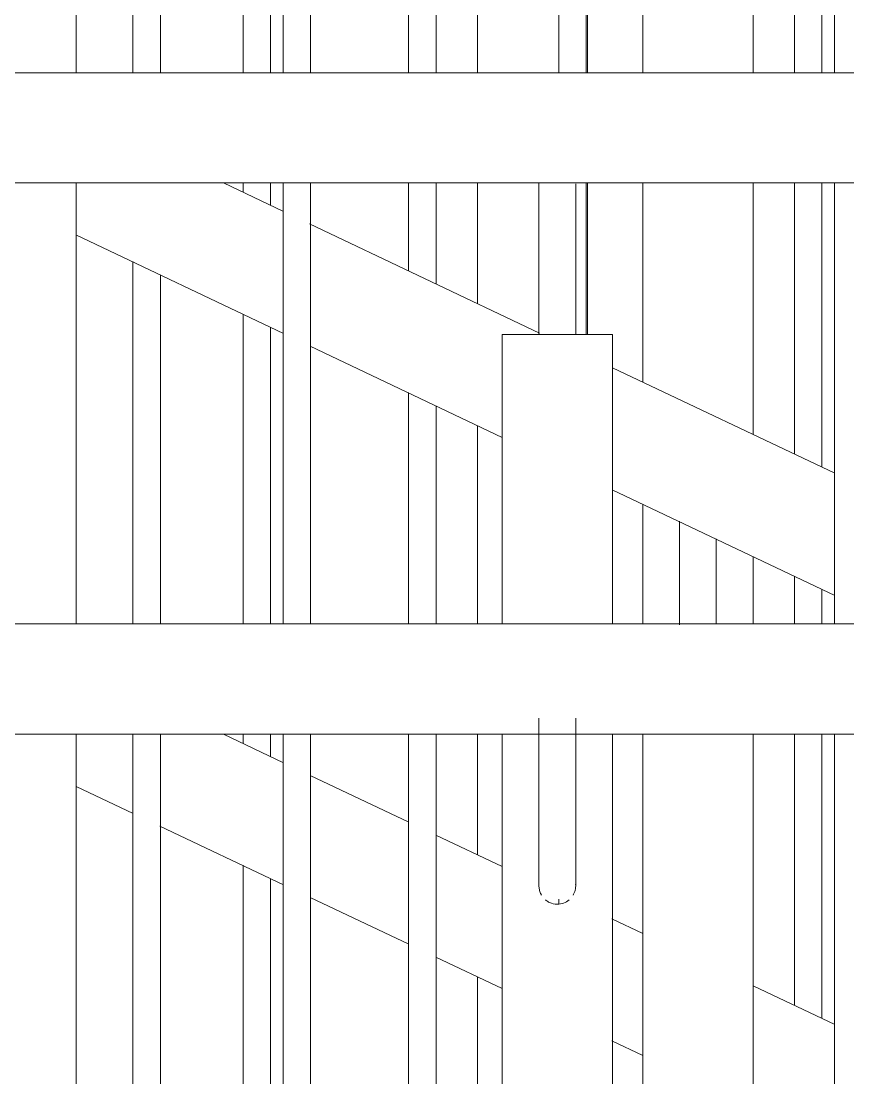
# Model space of a CAD drawing. Header units: millimetres. Extents: x -515342 to 330399, y -224905 to 507333.
# Drawn here: x 236999.2 to 237299.1, y 87894.7 to 88278.1 of the extents above; entities that cross this region are included whole.
import ezdxf

# ---------------------------------------------------------------- set-up
doc = ezdxf.new("R2010")
doc.units = ezdxf.units.MM
doc.layers.get('0').update_dxf_attribs({"lineweight": 0})
doc.layers.add('Ограждение', color=7, linetype='Continuous', lineweight=0)

# ---------------------------------------------------------------- blocks, each defined once
blk = doc.blocks.new('Ограждение - АР_Ограждение_Балясина_10-V7-О_АР_П_Разрез 3-3')
at = {"layer": 'Ограждение'}
for p, q in [((7449.5, 228), (7449.5, 338.45)), ((7449.5, 28), (7449.5, 188.09)), ((7449.5, -672), (7449.5, -11.91))]:
    blk.add_line(p, q, dxfattribs=at)
blk = doc.blocks.new('Ограждение - АР_Ограждение_Балясина_10-V8-О_АР_П_Разрез 3-3')
at = {"layer": 'Ограждение'}
for p, q in [((7349.5, 228), (7349.5, 385.95)), ((7359.5, 381.21), (7359.5, 228)), ((7359.5, 188.11), (7359.5, 133)), ((7349.5, -73.58), (7349.5, -71.85))]:
    blk.add_line(p, q, dxfattribs=at)
blk = doc.blocks.new('Ограждение - АР_Ограждение_Балясина_10-V9-О_АР_П_Разрез 3-3')
at = {"layer": 'Ограждение'}
for p, q in [((7249.5, 228), (7249.5, 433.45)), ((7259.5, 428.71), (7259.5, 228)), ((7249.5, 28), (7249.5, 188.15)), ((7259.5, 188.15), (7259.5, 28)), ((7249.5, -672), (7249.5, -11.85)), ((7259.5, -11.85), (7259.5, -672))]:
    blk.add_line(p, q, dxfattribs=at)
blk = doc.blocks.new('Ограждение - АР_Ограждение_Балясина_D40_900-V10-О_АР_П_Разрез 3-3')
at = {"layer": 'Ограждение'}
for p, q in [((7174.5, 497.86), (7174.5, 228)), ((7174.5, 188.17), (7174.5, 28)), ((7174.5, -11.83), (7174.5, -672))]:
    blk.add_line(p, q, dxfattribs=at)
blk = doc.blocks.new('Ограждение - Ограждение-9706166-О_АР_П_Разрез 3-3')
for name in ['Ограждение - АР_Ограждение_Балясина_D40_900-V10-О_АР_П_Разрез 3-3', 'Ограждение - АР_Ограждение_Балясина_10-V9-О_АР_П_Разрез 3-3', 'Ограждение - АР_Ограждение_Балясина_10-V8-О_АР_П_Разрез 3-3', 'Ограждение - АР_Ограждение_Балясина_10-V7-О_АР_П_Разрез 3-3']:
    blk.add_blockref(name, (0, 0))
blk = doc.blocks.new('Тип перил - Перила_Внутренний_-9706296-О_АР_П_Разрез 3-3')
at = {"layer": 'Ограждение'}
for p, q in [((7249.63, 177.68), (7227.89, 188)), ((7342.57, 133.53), (7259.15, 173.15)), ((7174.32, 169.17), (7249.63, 133.39)), ((7259.37, 128.76), (7329, 95.69)), ((7449.63, 82.68), (7368.99, 120.98)), ((7368.95, 76.71), (7449.63, 38.39))]:
    blk.add_line(p, q, dxfattribs=at)
blk = doc.blocks.new('Ограждение - АР_Ограждение_Балясина_10-V17-О_АР_П_Разрез 3-3')
at = {"layer": 'Ограждение'}
for p, q in [((7435, 345.34), (7435, 228)), ((7445, 228), (7445, 340.59)), ((7435, 188.09), (7435, 89.62)), ((7445, 84.87), (7445, 188.09)), ((7435, 45.35), (7435, 28)), ((7445, 28), (7445, 40.6)), ((7435, -11.91), (7435, -110.38)), ((7445, -115.13), (7445, -11.91))]:
    blk.add_line(p, q, dxfattribs=at)
blk = doc.blocks.new('Ограждение - АР_Ограждение_Балясина_D40 доп поручень 700_900-10240715-О_АР_П_Разрез 3-3')
at = {"layer": 'Ограждение'}
for p, q in [((7320, 399.97), (7320, 228)), ((7360, 228), (7360, 380.97)), ((7320, 188.13), (7320, 144.25)), ((7360, 133), (7360, 188.11)), ((7320, 100.03), (7320, 28)), ((7320, -11.87), (7320, -55.75)), ((7320, -99.97), (7320, -672))]:
    blk.add_line(p, q, dxfattribs=at)
blk = doc.blocks.new('Ограждение - АР_Ограждение_Балясина_10-V18-О_АР_П_Разрез 3-3')
at = {"layer": 'Ограждение'}
for p, q in [((7235, 440.34), (7235, 228)), ((7245, 228), (7245, 435.59)), ((7235, 188.15), (7235, 184.62)), ((7245, 179.87), (7245, 188.15)), ((7235, 140.44), (7235, 28)), ((7245, 28), (7245, 135.69)), ((7235, -11.85), (7235, -15.38)), ((7245, -20.13), (7245, -11.85)), ((7235, -59.56), (7235, -672)), ((7245, -672), (7245, -64.31))]:
    blk.add_line(p, q, dxfattribs=at)
blk = doc.blocks.new('Ограждение - Ограждение-9707695-О_АР_П_Разрез 3-3')
for name in ['Ограждение - АР_Ограждение_Балясина_10-V18-О_АР_П_Разрез 3-3', 'Ограждение - АР_Ограждение_Балясина_D40 доп поручень 700_900-10240715-О_АР_П_Разрез 3-3', 'Ограждение - АР_Ограждение_Балясина_10-V17-О_АР_П_Разрез 3-3']:
    blk.add_blockref(name, (0, 0))
blk = doc.blocks.new('Тип перил - Перила_Внутренний_-9707720-О_АР_П_Разрез 3-3')
at = {"layer": 'Ограждение'}
for p, q in [((7249.63, -22.32), (7227.89, -12)), ((7295.13, -43.93), (7259.37, -26.95)), ((7174.5, -30.92), (7195.13, -40.72)), ((7204.87, -45.35), (7249.63, -66.61)), ((7329, -60.03), (7304.87, -48.57)), ((7259.37, -71.24), (7295.13, -88.22)), ((7380, -84.25), (7368.82, -78.94)), ((7304.87, -92.85), (7329, -104.31)), ((7449.63, -117.32), (7420, -103.25)), ((7368.78, -123.21), (7380, -128.53))]:
    blk.add_line(p, q, dxfattribs=at)
blk = doc.blocks.new('Ограждение - АР_Ограждение_Балясина_10-V29-О_АР_П_Разрез 3-3')
at = {"layer": 'Ограждение'}
for p, q in [((7195, 228), (7195, 459.34)), ((7205, 454.59), (7205, 228)), ((7195, 28), (7195, 159.48)), ((7205, 154.73), (7205, 28)), ((7195, -656.38), (7195, -11.83)), ((7205, -11.84), (7205, -661.12))]:
    blk.add_line(p, q, dxfattribs=at)
blk = doc.blocks.new('Ограждение - АР_Ограждение_Балясина_10-V30-О_АР_П_Разрез 3-3')
at = {"layer": 'Ограждение'}
for p, q in [((7295, 228), (7295, 411.84)), ((7305, 407.09), (7305, 228)), ((7295, 156.13), (7295, 188.14)), ((7305, 188.13), (7305, 151.37)), ((7295, 28), (7295, 111.94)), ((7305, 107.18), (7305, 28)), ((7295, -672), (7295, -11.86)), ((7305, -11.87), (7305, -672))]:
    blk.add_line(p, q, dxfattribs=at)
blk = doc.blocks.new('Ограждение - АР_Ограждение_Балясина_D40_900-V31-О_АР_П_Разрез 3-3')
at = {"layer": 'Ограждение'}
for p, q in [((7380, 228), (7380, 371.63)), ((7420, 352.61), (7420, 228)), ((7380, 115.75), (7380, 188.11)), ((7420, 188.1), (7420, 96.75)), ((7380, 28), (7380, 71.53)), ((7393.33, 36.25), (7393.33, 65.29)), ((7406.67, 58.95), (7406.67, 36.25)), ((7420, 52.51), (7420, 28)), ((7380, -672), (7380, -11.89)), ((7420, -11.9), (7420, -672))]:
    blk.add_line(p, q, dxfattribs=at)
at = {"layer": 'Ограждение', "flags": 128}
for points in [[(7393.33, 27.65), (7393.33, 28.8), (7393.33, 29.97), (7393.33, 31.15), (7393.33, 32.34), (7393.33, 33.53), (7393.33, 34.73), (7393.33, 35.93), (7393.33, 36.25)], [(7406.67, 36.25), (7406.67, 35.05), (7406.67, 33.85), (7406.67, 32.66), (7406.67, 31.47), (7406.67, 30.29), (7406.67, 29.12), (7406.67, 27.96)]]:
    blk.add_lwpolyline(points, dxfattribs=at)
blk = doc.blocks.new('Ограждение - АР_Ограждение_Балясина_10-V32-О_АР_П_Разрез 3-3')
at = {"layer": 'Ограждение'}
for p, q in [((7295, 228), (7295, 411.84)), ((7305, 407.09), (7305, 228)), ((7295, 156.13), (7295, 188.14)), ((7305, 188.13), (7305, 151.38)), ((7295, 28), (7295, 111.94)), ((7305, 107.18), (7305, 28)), ((7295, -672), (7295, -11.86)), ((7305, -11.87), (7305, -672))]:
    blk.add_line(p, q, dxfattribs=at)
blk = doc.blocks.new('Ограждение - АР_Ограждение_Балясина_10-V33-О_АР_П_Разрез 3-3')
at = {"layer": 'Ограждение'}
for p, q in [((7195, 228), (7195, 459.34)), ((7205, 454.59), (7205, 228)), ((7195, 28), (7195, 159.48)), ((7205, 154.73), (7205, 28)), ((7195, -656.38), (7195, -11.83)), ((7205, -11.84), (7205, -661.12))]:
    blk.add_line(p, q, dxfattribs=at)
blk = doc.blocks.new('Ограждение - Ограждение-9707916-О_АР_П_Разрез 3-3')
for name in ['Ограждение - АР_Ограждение_Балясина_10-V29-О_АР_П_Разрез 3-3', 'Ограждение - АР_Ограждение_Балясина_10-V33-О_АР_П_Разрез 3-3', 'Ограждение - АР_Ограждение_Балясина_10-V30-О_АР_П_Разрез 3-3', 'Ограждение - АР_Ограждение_Балясина_10-V32-О_АР_П_Разрез 3-3', 'Ограждение - АР_Ограждение_Балясина_D40_900-V31-О_АР_П_Разрез 3-3']:
    blk.add_blockref(name, (0, 0))
blk = doc.blocks.new('Ограждение - АР_Ограждение_Балясина_D40 доп поручень 700-V67-О_АР_П_Разрез 3-3')
at = {"layer": 'Ограждение'}
for p, q in [((7342.33, 133), (7342.33, 181.33)), ((7355.67, 181.33), (7355.67, 133)), ((7329, 28), (7329, 133)), ((7349, 133), (7329, 133)), ((7369, 133), (7349, 133)), ((7369, 133), (7369, 28)), ((7342.33, -40.33), (7342.33, -6.14)), ((7355.67, -6.14), (7355.67, -40.33)), ((7329, -672), (7329, -11.88)), ((7369, -11.89), (7369, -672))]:
    blk.add_line(p, q, dxfattribs=at)
at = {"layer": 'Ограждение', "flags": 128}
for points in [[(7342.33, 187.95), (7342.33, 186.91), (7342.33, 185.87), (7342.33, 184.81), (7342.33, 183.75), (7342.33, 182.69), (7342.33, 181.62), (7342.33, 181.33)], [(7355.67, 181.33), (7355.67, 182.4), (7355.67, 183.46), (7355.67, 184.53), (7355.67, 185.58), (7355.67, 186.63), (7355.67, 187.67)], [(7342.33, -67), (7342.33, -66.98), (7342.33, -66.91), (7342.33, -66.81), (7342.33, -66.66), (7342.33, -66.47), (7342.33, -66.24), (7342.33, -65.96), (7342.33, -65.65), (7342.33, -65.29), (7342.33, -64.89), (7342.33, -64.46), (7342.33, -63.99), (7342.33, -63.48), (7342.33, -62.93), (7342.33, -62.34), (7342.33, -61.72), (7342.33, -61.07), (7342.33, -60.38), (7342.33, -59.66), (7342.33, -58.91), (7342.33, -58.13), (7342.33, -57.32), (7342.33, -56.49), (7342.33, -55.63), (7342.33, -54.74), (7342.33, -53.83), (7342.33, -52.9), (7342.33, -51.95), (7342.33, -50.98), (7342.33, -50), (7342.33, -48.99), (7342.33, -47.98), (7342.33, -46.95), (7342.33, -45.91), (7342.33, -44.87), (7342.33, -43.81), (7342.33, -42.75), (7342.33, -41.69), (7342.33, -40.62), (7342.33, -40.33)], [(7355.67, -40.33), (7355.67, -41.4), (7355.67, -42.46), (7355.67, -43.53), (7355.67, -44.58), (7355.67, -45.63), (7355.67, -46.67), (7355.67, -47.7), (7355.67, -48.72), (7355.67, -49.73), (7355.67, -50.72), (7355.67, -51.69), (7355.67, -52.65), (7355.67, -53.58), (7355.67, -54.5), (7355.67, -55.39), (7355.67, -56.26), (7355.67, -57.1), (7355.67, -57.92), (7355.67, -58.7), (7355.67, -59.46), (7355.67, -60.19), (7355.67, -60.89), (7355.67, -61.55), (7355.67, -62.18), (7355.67, -62.77), (7355.67, -63.33), (7355.67, -63.85), (7355.67, -64.34), (7355.67, -64.78), (7355.67, -65.19), (7355.67, -65.55), (7355.67, -65.88), (7355.67, -66.17), (7355.67, -66.41), (7355.67, -66.61), (7355.67, -66.77), (7355.67, -66.89), (7355.67, -66.97), (7355.67, -67)]]:
    blk.add_lwpolyline(points, dxfattribs=at)
at = {"layer": 'Ограждение'}
for points, knots in [([(7342.35, -66.56), (7342.34, -66.8), (7342.33, -67.3), (7342.4, -68.03), (7342.6, -68.96), (7342.91, -69.75), (7343.19, -70.26), (7343.23, -70.35)], [0.4791667, 0.4791667, 0.4791667, 0.4791667, 0.5138889, 0.5486111, 0.5833333, 0.6527778, 0.6666667, 0.6666667, 0.6666667, 0.6666667]), ([(7354.77, -70.34), (7354.96, -70.01), (7355.29, -69.3), (7355.56, -68.31), (7355.66, -67.45), (7355.67, -66.85), (7355.65, -66.5), (7355.64, -66.4)], [0.3333333, 0.3333333, 0.3333333, 0.3333333, 0.3888889, 0.4444444, 0.4791667, 0.5138889, 0.5283723, 0.5283723, 0.5283723, 0.5283723]), ([(7344.71, -72.1), (7344.78, -72.16), (7345.23, -72.53), (7346.58, -73.35), (7347.99, -73.65), (7349, -73.67)], [0.7777778, 0.7777778, 0.7777778, 0.7777778, 0.7916667, 0.8611111, 1, 1, 1, 1])]:
    blk.add_open_spline(points, degree=3, knots=knots, dxfattribs=at)
blk.add_open_spline([(7349, -73.67), (7349.81, -73.66), (7351.33, -73.39), (7352.7, -72.6), (7353.29, -72.1)], degree=3, dxfattribs=at)
blk = doc.blocks.new('Ограждение - Ограждение-9972903-О_АР_П_Разрез 3-3')
blk.add_blockref('Ограждение - АР_Ограждение_Балясина_D40 доп поручень 700-V67-О_АР_П_Разрез 3-3', (0, 0))
blk = doc.blocks.new('Тип верхнего поручня - Верхний поручень_Внутренний_-9972950-О_АР_П_Разрез 3-3')
at = {"layer": 'Ограждение'}
for p, q in [((7719, 228), (6779, 228)), ((6848.97, 188), (7719, 188))]:
    blk.add_line(p, q, dxfattribs=at)
blk = doc.blocks.new('Тип перил - Перила_Внутренний_-9972971-О_АР_П_Разрез 3-3')
at = {"layer": 'Ограждение'}
for p, q in [((7719, 28), (6849, 28)), ((6849, -12), (7719, -12))]:
    blk.add_line(p, q, dxfattribs=at)
blk = doc.blocks.new('Ограждение - АР_Ограждение_Балясина_10-V93-О_АР_П_Разрез 3-3')
at = {"layer": 'Ограждение'}
for p, q in [((7195, 228), (7195, 459.34)), ((7205, 454.59), (7205, 228)), ((7195, 28), (7195, 159.48)), ((7205, 154.73), (7205, 28)), ((7195, -656.38), (7195, -11.83)), ((7205, -11.84), (7205, -661.12))]:
    blk.add_line(p, q, dxfattribs=at)
blk = doc.blocks.new('Ограждение - АР_Ограждение_Балясина_10-V94-О_АР_П_Разрез 3-3')
at = {"layer": 'Ограждение'}
for p, q in [((7295, 228), (7295, 411.84)), ((7305, 407.09), (7305, 228)), ((7295, 156.13), (7295, 188.14)), ((7305, 188.13), (7305, 151.37)), ((7295, 28), (7295, 111.94)), ((7305, 107.18), (7305, 28)), ((7295, -672), (7295, -11.86)), ((7305, -11.87), (7305, -672))]:
    blk.add_line(p, q, dxfattribs=at)
blk = doc.blocks.new('Ограждение - АР_Ограждение_Балясина_10-V95-О_АР_П_Разрез 3-3')
at = {"layer": 'Ограждение'}
for p, q in [((7195, 228), (7195, 459.34)), ((7205, 454.59), (7205, 228)), ((7195, 28), (7195, 159.48)), ((7205, 154.73), (7205, 28)), ((7195, -656.38), (7195, -11.83)), ((7205, -11.84), (7205, -661.12))]:
    blk.add_line(p, q, dxfattribs=at)
blk = doc.blocks.new('Ограждение - Ограждение-10129586-О_АР_П_Разрез 3-3')
for name in ['Ограждение - АР_Ограждение_Балясина_10-V93-О_АР_П_Разрез 3-3', 'Ограждение - АР_Ограждение_Балясина_10-V95-О_АР_П_Разрез 3-3', 'Ограждение - АР_Ограждение_Балясина_10-V94-О_АР_П_Разрез 3-3', 'Ограждение - АР_Ограждение_Балясина_10-V32-О_АР_П_Разрез 3-3']:
    blk.add_blockref(name, (0, 0))
blk = doc.blocks.new('СД_Люблино_Фасады_rvt-1-О_АР_П_Разрез 3-3')
at = {"layer": 'Ограждение', "lineweight": 9}
for name in ['Ограждение - Ограждение-9706166-О_АР_П_Разрез 3-3', 'Ограждение - Ограждение-9707916-О_АР_П_Разрез 3-3', 'Ограждение - Ограждение-10129586-О_АР_П_Разрез 3-3', 'Ограждение - Ограждение-9707695-О_АР_П_Разрез 3-3', 'Тип перил - Перила_Внутренний_-9706296-О_АР_П_Разрез 3-3', 'Тип перил - Перила_Внутренний_-9707720-О_АР_П_Разрез 3-3', 'Тип верхнего поручня - Верхний поручень_Внутренний_-9972950-О_АР_П_Разрез 3-3', 'Ограждение - Ограждение-9972903-О_АР_П_Разрез 3-3', 'Тип перил - Перила_Внутренний_-9972971-О_АР_П_Разрез 3-3']:
    blk.add_blockref(name, (0, 0), dxfattribs=at)

msp = doc.modelspace()

# ---------------------------------------------------------------- block references
msp.add_blockref('СД_Люблино_Фасады_rvt-1-О_АР_П_Разрез 3-3', (229844.7438, 88031.3929))

doc.saveas('drawing.dxf')
